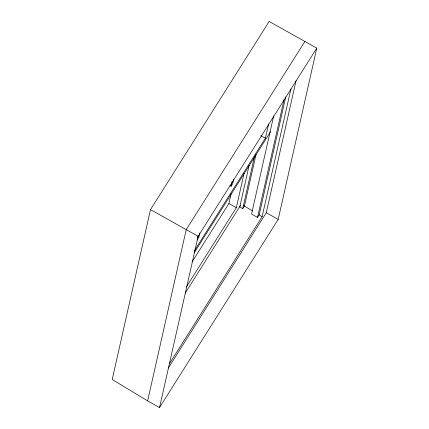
<?xml version="1.0" encoding="UTF-8"?>
<svg xmlns="http://www.w3.org/2000/svg" width="429" height="429" viewBox="0 0 429 429"><rect width="100%" height="100%" fill="white"/><g stroke="black" fill="none" stroke-linecap="round" stroke-linejoin="round"><path stroke-width="0.64" d="M150.504 209.604L112.216 379.509L147.63 400.879L159.534 407.55L278.19 219.396L316.784 48.145L269.16 21.45L150.504 209.604L198.128 236.293L159.534 407.55M147.63 400.879L186.224 229.622L304.88 41.468M198.171 235.516L197.158 240.026L198.852 237.339L199.866 232.829M229.944 185.644L231.059 186.266L232.073 181.757M233.767 179.075L232.754 183.58L231.059 186.266M192.122 261.84L228.877 203.555L231.075 193.801M186.358 286.947L236.32 207.727L244.085 173.257M249.163 165.24L239.757 206.966L242.734 208.633L244.428 205.947L256.038 154.429M242.734 208.633L254.488 156.478M194.38 250.82L265.395 138.208L268.618 123.901M273.664 116.023L251.566 214.087L257.518 217.423L259.213 214.736M257.518 217.423L284.036 99.748M285.778 96.852L259.159 214.961L262.114 216.742L169.326 363.867M262.114 216.742L290.942 88.824M168.361 368.007L266.286 212.725L296.042 80.69M198.128 236.293L316.784 48.145M194.128 252.949L270.495 131.853M185.194 293.125L240.508 205.416M260.816 135.644L265.395 138.208M266.286 212.725L278.19 219.396M228.877 203.555L236.32 207.727M243.704 205.636L252.697 211.063"/></g></svg>
